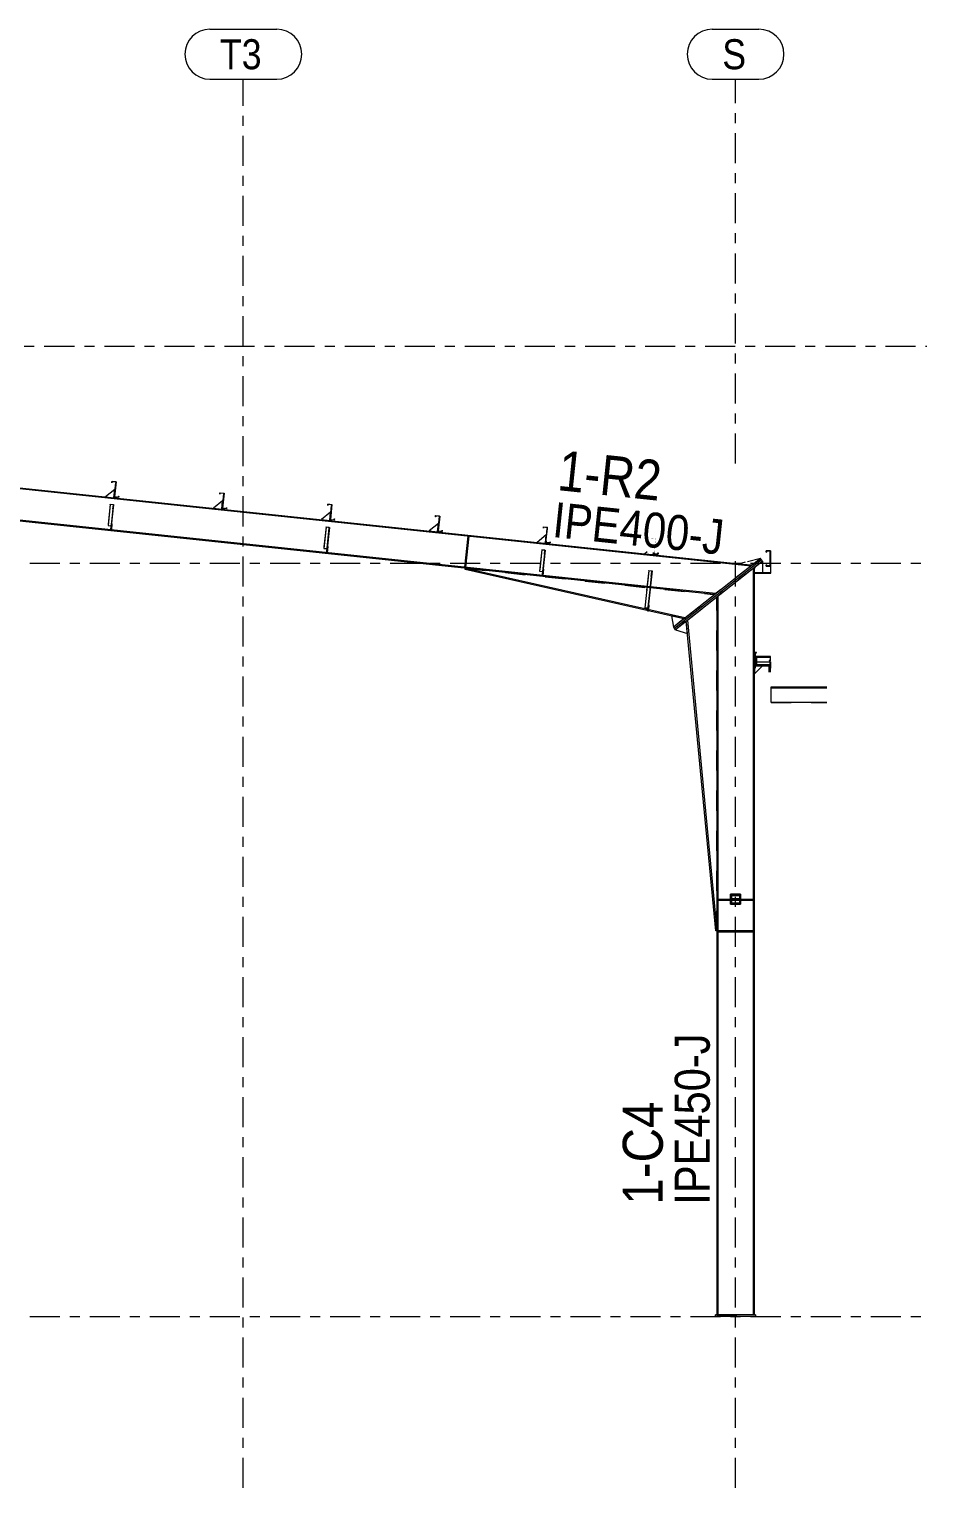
# Model space of a CAD drawing. Header units: millimetres. Extents: x -49 to 773, y -77 to 497.
# Drawn here: x 481.9 to 571.6, y 165.5 to 311.1 of the extents above; entities that cross this region are included whole.
import ezdxf

# ---------------------------------------------------------------- set-up
doc = ezdxf.new("R2010")
doc.units = ezdxf.units.MM
for name, pattern in [('XKITLINE00', [0]), ('XKITLINE02', [4, 2, -2]), ('XKITLINE03', [6, 3, -1, 1, -1])]:
    doc.linetypes.add(name, pattern=pattern)
for name, color, linetype, lineweight in [('Part', 2, 'Continuous', 0), ('PartMark', 7, 'Continuous', 0), ('S-grid', 1, 'Continuous', 0)]:
    doc.layers.add(name, color=color, linetype=linetype, lineweight=lineweight)
doc.styles.add('ARIAL', font='ARIAL.TTF')

# ---------------------------------------------------------------- blocks, each defined once
blk = doc.blocks.new('*A150')
at = {"layer": 'Part'}
blk.add_hatch(color=3, dxfattribs=at).paths.add_polyline_path([(511.6, 261.38), (511.6, 261.4), (511.93, 261.36), (511.89, 260.94), (511.87, 260.94), (511.91, 261.34)], flags=17)
blk = doc.blocks.new('*A151')
at = {"layer": 'Part'}
blk.add_hatch(color=3, dxfattribs=at).paths.add_polyline_path([(490.05, 263.65), (490.05, 263.67), (490.38, 263.63), (490.34, 263.21), (490.32, 263.22), (490.36, 263.62)], flags=17)
blk = doc.blocks.new('*A152')
at = {"layer": 'Part'}
blk.add_hatch(color=3, dxfattribs=at).paths.add_polyline_path([(543.82, 257.02), (543.82, 257.05), (544.15, 257.01), (544.09, 256.45), (544.08, 256.46), (544.13, 256.99)], flags=17)
blk = doc.blocks.new('*A153')
at = {"layer": 'Part'}
blk.add_hatch(color=3, dxfattribs=at).paths.add_polyline_path([(533.14, 259.1), (533.15, 259.12), (533.48, 259.09), (533.43, 258.67), (533.42, 258.67), (533.46, 259.07)], flags=17)
blk = doc.blocks.new('*A226')
at = {"layer": 'Part'}
blk.add_hatch(color=3, dxfattribs=at).paths.add_polyline_path([(544.73, 258.69), (544.74, 258.8), (544.76, 258.8), (544.75, 258.67), (544.33, 258.71), (544.49, 260.21), (544.1, 260.25), (544.09, 260.14), (544.08, 260.14), (544.09, 260.27), (544.51, 260.22), (544.35, 258.73)], flags=17)
blk = doc.blocks.new('*A227')
at = {"layer": 'Part'}
blk.add_hatch(color=3, dxfattribs=at).paths.add_polyline_path([(533.96, 259.82), (533.97, 259.93), (533.99, 259.93), (533.97, 259.81), (533.56, 259.85), (533.72, 261.34), (533.33, 261.39), (533.32, 261.28), (533.3, 261.28), (533.32, 261.4), (533.73, 261.36), (533.57, 259.86)], flags=17)
blk = doc.blocks.new('*A228')
at = {"layer": 'Part'}
blk.add_hatch(color=3, dxfattribs=at).paths.add_polyline_path([(523.19, 260.96), (523.2, 261.07), (523.21, 261.07), (523.2, 260.94), (522.78, 260.99), (522.94, 262.48), (522.56, 262.52), (522.55, 262.41), (522.53, 262.41), (522.54, 262.54), (522.96, 262.49), (522.8, 261)], flags=17)
blk = doc.blocks.new('*A229')
at = {"layer": 'Part'}
blk.add_hatch(color=3, dxfattribs=at).paths.add_polyline_path([(512.41, 262.1), (512.42, 262.21), (512.44, 262.2), (512.42, 262.08), (512.01, 262.12), (512.17, 263.62), (511.78, 263.66), (511.77, 263.55), (511.76, 263.55), (511.77, 263.67), (512.18, 263.63), (512.03, 262.14)], flags=17)
blk = doc.blocks.new('*A230')
at = {"layer": 'Part'}
blk.add_hatch(color=3, dxfattribs=at).paths.add_polyline_path([(501.64, 263.23), (501.65, 263.34), (501.66, 263.34), (501.65, 263.22), (501.24, 263.26), (501.39, 264.75), (501.01, 264.79), (501, 264.68), (500.98, 264.69), (501, 264.81), (501.41, 264.77), (501.25, 263.27)], flags=17)
blk = doc.blocks.new('*A231')
at = {"layer": 'Part'}
blk.add_hatch(color=3, dxfattribs=at).paths.add_polyline_path([(490.86, 264.37), (490.88, 264.48), (490.89, 264.48), (490.88, 264.35), (490.46, 264.4), (490.62, 265.89), (490.24, 265.93), (490.22, 265.82), (490.21, 265.82), (490.22, 265.95), (490.64, 265.9), (490.48, 264.41)], flags=17)
blk = doc.blocks.new('*A276')
at = {"layer": 'Part'}
blk.add_hatch(color=3, dxfattribs=at).paths.add_polyline_path([(544.73, 258.69), (544.74, 258.8), (544.76, 258.8), (544.75, 258.67), (544.33, 258.71), (544.49, 260.21), (544.1, 260.25), (544.09, 260.14), (544.08, 260.14), (544.09, 260.27), (544.51, 260.22), (544.35, 258.73)], flags=17)
blk = doc.blocks.new('*A277')
at = {"layer": 'Part'}
blk.add_hatch(color=3, dxfattribs=at).paths.add_polyline_path([(533.96, 259.82), (533.97, 259.93), (533.99, 259.93), (533.97, 259.81), (533.56, 259.85), (533.72, 261.34), (533.33, 261.39), (533.32, 261.28), (533.3, 261.28), (533.32, 261.4), (533.73, 261.36), (533.57, 259.86)], flags=17)
blk = doc.blocks.new('*A278')
at = {"layer": 'Part'}
blk.add_hatch(color=3, dxfattribs=at).paths.add_polyline_path([(523.19, 260.96), (523.2, 261.07), (523.21, 261.07), (523.2, 260.94), (522.78, 260.99), (522.94, 262.48), (522.56, 262.52), (522.55, 262.41), (522.53, 262.41), (522.54, 262.54), (522.96, 262.49), (522.8, 261)], flags=17)
blk = doc.blocks.new('*A279')
at = {"layer": 'Part'}
blk.add_hatch(color=3, dxfattribs=at).paths.add_polyline_path([(512.41, 262.1), (512.42, 262.21), (512.44, 262.2), (512.42, 262.08), (512.01, 262.12), (512.17, 263.62), (511.78, 263.66), (511.77, 263.55), (511.76, 263.55), (511.77, 263.67), (512.18, 263.63), (512.03, 262.14)], flags=17)
blk = doc.blocks.new('*A280')
at = {"layer": 'Part'}
blk.add_hatch(color=3, dxfattribs=at).paths.add_polyline_path([(501.64, 263.23), (501.65, 263.34), (501.66, 263.34), (501.65, 263.22), (501.24, 263.26), (501.39, 264.75), (501.01, 264.79), (501, 264.68), (500.98, 264.69), (501, 264.81), (501.41, 264.77), (501.25, 263.27)], flags=17)
blk = doc.blocks.new('*A281')
at = {"layer": 'Part'}
blk.add_hatch(color=3, dxfattribs=at).paths.add_polyline_path([(490.86, 264.37), (490.88, 264.48), (490.89, 264.48), (490.88, 264.35), (490.46, 264.4), (490.62, 265.89), (490.24, 265.93), (490.22, 265.82), (490.21, 265.82), (490.22, 265.95), (490.64, 265.9), (490.48, 264.41)], flags=17)
blk = doc.blocks.new('*A285')
at = {"layer": 'Part'}
h = blk.add_hatch(color=3, dxfattribs=at)
h.paths.add_polyline_path([(552.08, 223.81), (552.08, 224.64), (552.92, 224.64), (552.92, 223.81)], flags=17)
h.paths.add_polyline_path([(552.12, 224.61), (552.12, 223.84), (552.88, 223.84), (552.88, 224.61)])
blk = doc.blocks.new('*A291')
at = {"layer": 'Part'}
blk.add_hatch(color=3, dxfattribs=at).paths.add_polyline_path([(554.47, 248.31), (554.47, 247.92), (555.97, 247.92), (555.97, 247.51), (555.85, 247.51), (555.85, 247.52), (555.96, 247.52), (555.96, 247.91), (554.46, 247.91), (554.46, 248.33), (554.58, 248.33), (554.58, 248.31)], flags=17)
blk = doc.blocks.new('*A292')
at = {"layer": 'Part'}
blk.add_hatch(color=3, dxfattribs=at).paths.add_polyline_path([(555.56, 258.89), (555.56, 259.01), (555.97, 259.01), (555.97, 257.49), (555.56, 257.49), (555.56, 257.62), (555.57, 257.62), (555.57, 257.51), (555.96, 257.51), (555.96, 259), (555.57, 259), (555.57, 258.89)], flags=17)
blk = doc.blocks.new('*A293')
at = {"layer": 'Part'}
blk.add_hatch(color=3, dxfattribs=at).paths.add_polyline_path([(554.47, 248.31), (554.47, 247.92), (555.97, 247.92), (555.97, 247.51), (555.85, 247.51), (555.85, 247.52), (555.96, 247.52), (555.96, 247.91), (554.46, 247.91), (554.46, 248.33), (554.58, 248.33), (554.58, 248.31)], flags=17)
blk = doc.blocks.new('*A958')
at = {"layer": 'S-grid', "color": 1, "linetype": 'XKITLINE03', "lineweight": 0}
blk.add_line((441.46, 279.44), (571.6, 279.44), dxfattribs=at)
blk = doc.blocks.new('*A959')
at = {"layer": 'S-grid', "color": 1, "linetype": 'XKITLINE03', "lineweight": 0}
blk.add_line((-10, 257.77), (571.6, 257.77), dxfattribs=at)
blk = doc.blocks.new('*A960')
at = {"layer": 'S-grid', "color": 1, "linetype": 'XKITLINE03', "lineweight": 0}
blk.add_line((-10, 182.56), (571.6, 182.56), dxfattribs=at)
blk = doc.blocks.new('*A971')
at = {"layer": 'Part', "color": 7, "linetype": 'XKITLINE02', "lineweight": 0}
for p, q in [((511.73, 259.46), (511.66, 258.83)), ((511.7, 258.83), (511.77, 259.45)), ((511.77, 259.45), (511.73, 259.46)), ((511.66, 258.83), (511.7, 258.83)), ((511.68, 258.96), (511.72, 258.95))]:
    blk.add_line(p, q, dxfattribs=at)
blk = doc.blocks.new('*A972')
at = {"layer": 'Part', "color": 7, "linetype": 'XKITLINE02', "lineweight": 0}
for p, q in [((511.7, 259.2), (511.73, 259.46)), ((511.7, 258.83), (511.66, 258.83)), ((511.68, 258.96), (511.72, 258.95))]:
    blk.add_line(p, q, dxfattribs=at)
at = {"layer": 'Part', "color": 2, "linetype": 'XKITLINE00', "lineweight": 0}
for p, q in [((511.77, 259.45), (511.7, 258.83)), ((511.73, 259.46), (511.77, 259.45)), ((511.66, 258.83), (511.7, 259.2))]:
    blk.add_line(p, q, dxfattribs=at)
blk = doc.blocks.new('*A973')
at = {"layer": 'Part', "color": 7, "linetype": 'XKITLINE02', "lineweight": 0}
for p, q in [((490.18, 261.73), (490.12, 261.11)), ((490.12, 261.11), (490.16, 261.1)), ((490.13, 261.23), (490.17, 261.23)), ((490.16, 261.1), (490.22, 261.72)), ((490.22, 261.72), (490.18, 261.73))]:
    blk.add_line(p, q, dxfattribs=at)
blk = doc.blocks.new('*A974')
at = {"layer": 'Part', "color": 2, "linetype": 'XKITLINE00', "lineweight": 0}
for p, q in [((490.12, 261.11), (490.15, 261.47)), ((490.22, 261.72), (490.16, 261.1)), ((490.18, 261.73), (490.22, 261.72))]:
    blk.add_line(p, q, dxfattribs=at)
at = {"layer": 'Part', "color": 7, "linetype": 'XKITLINE02', "lineweight": 0}
for p, q in [((490.16, 261.1), (490.12, 261.11)), ((490.13, 261.23), (490.17, 261.23)), ((490.15, 261.47), (490.18, 261.73))]:
    blk.add_line(p, q, dxfattribs=at)
blk = doc.blocks.new('*A975')
at = {"layer": 'Part', "color": 2, "linetype": 'XKITLINE00', "lineweight": 0}
blk.add_line((512.05, 262.87), (511.13, 262.13), dxfattribs=at)
at = {"layer": 'Part', "color": 7, "linetype": 'XKITLINE02', "lineweight": 0}
for p, q in [((511.96, 262.05), (512.05, 262.87)), ((511.13, 262.13), (511.96, 262.05))]:
    blk.add_line(p, q, dxfattribs=at)
blk = doc.blocks.new('*A976')
at = {"layer": 'Part', "color": 2, "linetype": 'XKITLINE00', "lineweight": 0}
for p, q in [((512.12, 263.54), (511.96, 262.05)), ((512.16, 263.53), (512.12, 263.54)), ((512.01, 262.12), (512, 262.04))]:
    blk.add_line(p, q, dxfattribs=at)
at = {"layer": 'Part', "color": 7, "linetype": 'XKITLINE02', "lineweight": 0}
for p, q in [((512.01, 262.12), (512.16, 263.53)), ((512, 262.04), (511.96, 262.05))]:
    blk.add_line(p, q, dxfattribs=at)
blk = doc.blocks.new('*A977')
at = {"layer": 'Part', "color": 7, "linetype": 'XKITLINE02', "lineweight": 0}
for p, q in [((511.6, 261.4), (511.37, 259.26)), ((511.91, 261.34), (511.66, 258.98)), ((511.68, 258.97), (511.93, 261.36)), ((511.37, 259.27), (511.71, 259.24)), ((511.37, 259.26), (511.69, 259.22)), ((511.66, 258.98), (511.68, 258.97))]:
    blk.add_line(p, q, dxfattribs=at)
blk = doc.blocks.new('*A978')
at = {"layer": 'Part', "color": 2, "linetype": 'XKITLINE00', "lineweight": 0}
for p, q in [((511.6, 261.38), (511.37, 259.26)), ((511.6, 261.38), (511.6, 261.4)), ((511.6, 261.4), (511.93, 261.36)), ((511.91, 261.34), (511.6, 261.38)), ((511.87, 260.94), (511.66, 258.98)), ((511.93, 261.36), (511.7, 259.2)), ((511.87, 260.94), (511.91, 261.34)), ((511.87, 260.94), (511.89, 260.94)), ((511.37, 259.26), (511.69, 259.22)), ((511.66, 258.98), (511.68, 258.97))]:
    blk.add_line(p, q, dxfattribs=at)
at = {"layer": 'Part', "color": 7, "linetype": 'XKITLINE02', "lineweight": 0}
for p, q in [((511.37, 259.27), (511.71, 259.24)), ((511.68, 258.97), (511.7, 259.2))]:
    blk.add_line(p, q, dxfattribs=at)
blk = doc.blocks.new('*A979')
at = {"layer": 'Part', "color": 2, "linetype": 'XKITLINE00', "lineweight": 0}
blk.add_line((501.27, 264.01), (500.36, 263.27), dxfattribs=at)
at = {"layer": 'Part', "color": 7, "linetype": 'XKITLINE02', "lineweight": 0}
for p, q in [((501.19, 263.18), (501.27, 264.01)), ((500.36, 263.27), (501.19, 263.18))]:
    blk.add_line(p, q, dxfattribs=at)
blk = doc.blocks.new('*A980')
at = {"layer": 'Part', "color": 2, "linetype": 'XKITLINE00', "lineweight": 0}
for p, q in [((501.34, 264.67), (501.19, 263.18)), ((501.39, 264.67), (501.34, 264.67)), ((501.24, 263.26), (501.23, 263.18))]:
    blk.add_line(p, q, dxfattribs=at)
at = {"layer": 'Part', "color": 7, "linetype": 'XKITLINE02', "lineweight": 0}
for p, q in [((501.24, 263.26), (501.39, 264.67)), ((501.23, 263.18), (501.19, 263.18))]:
    blk.add_line(p, q, dxfattribs=at)
blk = doc.blocks.new('*A981')
at = {"layer": 'Part', "color": 2, "linetype": 'XKITLINE00', "lineweight": 0}
blk.add_line((490.5, 265.15), (489.58, 264.41), dxfattribs=at)
at = {"layer": 'Part', "color": 7, "linetype": 'XKITLINE02', "lineweight": 0}
for p, q in [((490.41, 264.32), (490.5, 265.15)), ((489.58, 264.41), (490.41, 264.32))]:
    blk.add_line(p, q, dxfattribs=at)
blk = doc.blocks.new('*A982')
at = {"layer": 'Part', "color": 2, "linetype": 'XKITLINE00', "lineweight": 0}
for p, q in [((490.57, 265.81), (490.41, 264.32)), ((490.61, 265.81), (490.57, 265.81)), ((490.46, 264.4), (490.45, 264.31))]:
    blk.add_line(p, q, dxfattribs=at)
at = {"layer": 'Part', "color": 7, "linetype": 'XKITLINE02', "lineweight": 0}
for p, q in [((490.46, 264.4), (490.61, 265.81)), ((490.45, 264.31), (490.41, 264.32))]:
    blk.add_line(p, q, dxfattribs=at)
blk = doc.blocks.new('*A983')
at = {"layer": 'Part', "color": 7, "linetype": 'XKITLINE02', "lineweight": 0}
for p, q in [((490.05, 263.67), (489.83, 261.53)), ((490.13, 261.25), (490.38, 263.63)), ((490.36, 263.62), (490.11, 261.25)), ((489.83, 261.54), (490.16, 261.51)), ((489.83, 261.53), (490.14, 261.5)), ((490.11, 261.25), (490.13, 261.25))]:
    blk.add_line(p, q, dxfattribs=at)
blk = doc.blocks.new('*A984')
at = {"layer": 'Part', "color": 2, "linetype": 'XKITLINE00', "lineweight": 0}
for p, q in [((490.05, 263.65), (489.83, 261.53)), ((490.05, 263.65), (490.05, 263.67)), ((490.05, 263.67), (490.38, 263.63)), ((490.36, 263.62), (490.05, 263.65)), ((490.38, 263.63), (490.15, 261.47)), ((490.32, 263.22), (490.11, 261.25)), ((490.32, 263.22), (490.36, 263.62)), ((490.34, 263.21), (490.32, 263.22)), ((489.83, 261.53), (490.14, 261.5)), ((490.11, 261.25), (490.13, 261.25))]:
    blk.add_line(p, q, dxfattribs=at)
at = {"layer": 'Part', "color": 7, "linetype": 'XKITLINE02', "lineweight": 0}
for p, q in [((489.83, 261.54), (490.16, 261.51)), ((490.15, 261.47), (490.13, 261.25))]:
    blk.add_line(p, q, dxfattribs=at)
blk = doc.blocks.new('*A985')
at = {"layer": 'Part', "color": 2, "linetype": 'XKITLINE00', "lineweight": 0}
for p, q in [((525.5, 257.16), (525.53, 257.26)), ((547.33, 252.23), (525.5, 257.16)), ((547.44, 252.32), (525.53, 257.26)), ((550.29, 254.56), (550.26, 254.65))]:
    blk.add_line(p, q, dxfattribs=at)
at = {"layer": 'Part', "color": 7, "linetype": 'XKITLINE02', "lineweight": 0}
for p, q in [((525.53, 257.26), (550.26, 254.65)), ((547.33, 252.23), (550.29, 254.56)), ((547.44, 252.32), (550.29, 254.57)), ((550.26, 254.65), (550.29, 254.57)), ((550.29, 254.57), (550.29, 254.56))]:
    blk.add_line(p, q, dxfattribs=at)
blk = doc.blocks.new('*A986')
at = {"layer": 'Part', "color": 2, "linetype": 'XKITLINE00', "lineweight": 0}
for p, q in [((522.89, 262.4), (522.73, 260.91)), ((522.93, 262.4), (522.89, 262.4)), ((522.78, 260.99), (522.78, 260.9))]:
    blk.add_line(p, q, dxfattribs=at)
at = {"layer": 'Part', "color": 7, "linetype": 'XKITLINE02', "lineweight": 0}
for p, q in [((522.78, 260.99), (522.93, 262.4)), ((522.78, 260.9), (522.73, 260.91))]:
    blk.add_line(p, q, dxfattribs=at)
blk = doc.blocks.new('*A987')
at = {"layer": 'Part', "color": 2, "linetype": 'XKITLINE00', "lineweight": 0}
blk.add_line((522.82, 261.74), (521.91, 261), dxfattribs=at)
at = {"layer": 'Part', "color": 7, "linetype": 'XKITLINE02', "lineweight": 0}
for p, q in [((521.91, 261), (522.73, 260.91)), ((522.73, 260.91), (522.82, 261.74))]:
    blk.add_line(p, q, dxfattribs=at)
blk = doc.blocks.new('*A988')
at = {"layer": 'Part', "color": 2, "linetype": 'XKITLINE00', "lineweight": 0}
for p, q in [((525.45, 257.38), (525.78, 260.48)), ((525.86, 260.47), (525.54, 257.37))]:
    blk.add_line(p, q, dxfattribs=at)
at = {"layer": 'Part', "color": 7, "linetype": 'XKITLINE02', "lineweight": 0}
for p, q in [((525.77, 260.35), (525.85, 260.35)), ((525.86, 260.47), (525.78, 260.48)), ((525.54, 257.37), (525.45, 257.38)), ((525.55, 257.49), (525.47, 257.5))]:
    blk.add_line(p, q, dxfattribs=at)
blk = doc.blocks.new('*A989')
at = {"layer": 'Part', "color": 7, "linetype": 'XKITLINE02', "lineweight": 0}
for p, q in [((525.78, 260.48), (525.45, 257.38)), ((525.54, 257.37), (525.86, 260.47)), ((525.77, 260.35), (525.85, 260.35)), ((525.86, 260.47), (525.78, 260.48)), ((525.45, 257.38), (525.54, 257.37)), ((525.47, 257.5), (525.55, 257.49))]:
    blk.add_line(p, q, dxfattribs=at)
blk = doc.blocks.new('*A990')
at = {"layer": 'Part', "color": 7, "linetype": 'XKITLINE02', "lineweight": 0}
for p, q in [((543.79, 253.6), (543.73, 252.98)), ((543.77, 252.98), (543.83, 253.6)), ((543.83, 253.6), (543.79, 253.6)), ((543.73, 252.98), (543.77, 252.98)), ((543.74, 253.11), (543.78, 253.1))]:
    blk.add_line(p, q, dxfattribs=at)
blk = doc.blocks.new('*A991')
at = {"layer": 'Part', "color": 7, "linetype": 'XKITLINE02', "lineweight": 0}
for p, q in [((543.77, 253.4), (543.79, 253.6)), ((543.74, 253.15), (543.73, 253.04)), ((543.74, 253.11), (543.78, 253.1)), ((543.79, 253.14), (543.77, 253.04))]:
    blk.add_line(p, q, dxfattribs=at)
at = {"layer": 'Part', "color": 2, "linetype": 'XKITLINE00', "lineweight": 0}
for p, q in [((543.83, 253.6), (543.79, 253.14)), ((543.79, 253.6), (543.83, 253.6)), ((543.73, 253.04), (543.73, 252.98)), ((543.77, 252.98), (543.73, 252.98)), ((543.77, 253.4), (543.74, 253.15)), ((543.77, 252.98), (543.77, 253.04))]:
    blk.add_line(p, q, dxfattribs=at)
blk = doc.blocks.new('*A992')
at = {"layer": 'Part', "color": 7, "linetype": 'XKITLINE02', "lineweight": 0}
for p, q in [((533.28, 257.18), (533.21, 256.56)), ((533.21, 256.56), (533.25, 256.56)), ((533.22, 256.69), (533.27, 256.68)), ((533.25, 256.56), (533.32, 257.18)), ((533.32, 257.18), (533.28, 257.18))]:
    blk.add_line(p, q, dxfattribs=at)
blk = doc.blocks.new('*A993')
at = {"layer": 'Part', "color": 2, "linetype": 'XKITLINE00', "lineweight": 0}
for p, q in [((533.21, 256.56), (533.25, 256.92)), ((533.32, 257.18), (533.25, 256.56)), ((533.28, 257.18), (533.32, 257.18))]:
    blk.add_line(p, q, dxfattribs=at)
at = {"layer": 'Part', "color": 7, "linetype": 'XKITLINE02', "lineweight": 0}
for p, q in [((533.25, 256.56), (533.21, 256.56)), ((533.22, 256.69), (533.27, 256.68)), ((533.25, 256.92), (533.28, 257.18))]:
    blk.add_line(p, q, dxfattribs=at)
blk = doc.blocks.new('*A994')
at = {"layer": 'Part', "color": 2, "linetype": 'XKITLINE00', "lineweight": 0}
blk.add_line((543.67, 258.9), (543.45, 258.72), dxfattribs=at)
at = {"layer": 'Part', "color": 7, "linetype": 'XKITLINE02', "lineweight": 0}
for p, q in [((543.45, 258.72), (544.28, 258.64)), ((544.28, 258.64), (544.3, 258.84))]:
    blk.add_line(p, q, dxfattribs=at)
blk = doc.blocks.new('*A995')
at = {"layer": 'Part', "color": 2, "linetype": 'XKITLINE00', "lineweight": 0}
for p, q in [((544.3, 258.84), (544.28, 258.64)), ((544.33, 258.71), (544.32, 258.63))]:
    blk.add_line(p, q, dxfattribs=at)
at = {"layer": 'Part', "color": 7, "linetype": 'XKITLINE02', "lineweight": 0}
for p, q in [((544.32, 258.63), (544.28, 258.64)), ((544.33, 258.71), (544.34, 258.83))]:
    blk.add_line(p, q, dxfattribs=at)
blk = doc.blocks.new('*A996')
at = {"layer": 'Part', "color": 7, "linetype": 'XKITLINE02', "lineweight": 0}
for p, q in [((543.82, 257.05), (543.43, 253.34)), ((544.13, 256.99), (543.72, 253.12)), ((543.74, 253.12), (544.15, 257.01)), ((543.43, 253.35), (543.76, 253.31)), ((543.43, 253.34), (543.74, 253.3)), ((543.72, 253.12), (543.74, 253.12))]:
    blk.add_line(p, q, dxfattribs=at)
blk = doc.blocks.new('*A997')
at = {"layer": 'Part', "color": 2, "linetype": 'XKITLINE00', "lineweight": 0}
for p, q in [((543.82, 257.02), (543.43, 253.34)), ((544.08, 256.46), (543.73, 253.16)), ((544.15, 257.01), (543.77, 253.4)), ((543.82, 257.02), (543.82, 257.05)), ((543.82, 257.05), (544.15, 257.01)), ((544.13, 256.99), (543.82, 257.02)), ((544.08, 256.46), (544.13, 256.99)), ((544.08, 256.46), (544.09, 256.45)), ((543.43, 253.34), (543.74, 253.3))]:
    blk.add_line(p, q, dxfattribs=at)
at = {"layer": 'Part', "color": 7, "linetype": 'XKITLINE02', "lineweight": 0}
for p, q in [((543.43, 253.35), (543.76, 253.31)), ((543.73, 253.16), (543.72, 253.12)), ((543.72, 253.12), (543.74, 253.12)), ((543.74, 253.12), (543.77, 253.4))]:
    blk.add_line(p, q, dxfattribs=at)
blk = doc.blocks.new('*A998')
at = {"layer": 'Part', "color": 2, "linetype": 'XKITLINE00', "lineweight": 0}
blk.add_line((533.59, 260.6), (532.68, 259.86), dxfattribs=at)
at = {"layer": 'Part', "color": 7, "linetype": 'XKITLINE02', "lineweight": 0}
for p, q in [((532.68, 259.86), (533.51, 259.77)), ((533.51, 259.77), (533.59, 260.6))]:
    blk.add_line(p, q, dxfattribs=at)
blk = doc.blocks.new('*A999')
at = {"layer": 'Part', "color": 2, "linetype": 'XKITLINE00', "lineweight": 0}
for p, q in [((533.66, 261.26), (533.51, 259.77)), ((533.71, 261.26), (533.66, 261.26)), ((533.56, 259.85), (533.55, 259.77))]:
    blk.add_line(p, q, dxfattribs=at)
at = {"layer": 'Part', "color": 7, "linetype": 'XKITLINE02', "lineweight": 0}
for p, q in [((533.56, 259.85), (533.71, 261.26)), ((533.55, 259.77), (533.51, 259.77))]:
    blk.add_line(p, q, dxfattribs=at)
blk = doc.blocks.new('*A1000')
at = {"layer": 'Part', "color": 7, "linetype": 'XKITLINE02', "lineweight": 0}
for p, q in [((533.15, 259.12), (532.92, 256.98)), ((533.46, 259.07), (533.21, 256.7)), ((533.23, 256.7), (533.48, 259.09)), ((532.92, 257), (533.25, 256.96)), ((532.92, 256.98), (533.24, 256.95)), ((533.21, 256.7), (533.23, 256.7))]:
    blk.add_line(p, q, dxfattribs=at)
blk = doc.blocks.new('*A1001')
at = {"layer": 'Part', "color": 2, "linetype": 'XKITLINE00', "lineweight": 0}
for p, q in [((533.14, 259.1), (532.92, 256.98)), ((533.14, 259.1), (533.15, 259.12)), ((533.46, 259.07), (533.14, 259.1)), ((533.15, 259.12), (533.48, 259.09)), ((533.42, 258.67), (533.21, 256.7)), ((533.48, 259.09), (533.25, 256.92)), ((533.42, 258.67), (533.46, 259.07)), ((533.43, 258.67), (533.42, 258.67)), ((532.92, 256.98), (533.24, 256.95)), ((533.21, 256.7), (533.23, 256.7))]:
    blk.add_line(p, q, dxfattribs=at)
at = {"layer": 'Part', "color": 7, "linetype": 'XKITLINE02', "lineweight": 0}
for p, q in [((532.92, 257), (533.25, 256.96)), ((533.25, 256.92), (533.23, 256.7))]:
    blk.add_line(p, q, dxfattribs=at)
blk = doc.blocks.new('*A1002')
at = {"layer": 'Part', "color": 2, "linetype": 'XKITLINE00', "lineweight": 0}
for p, q in [((554.98, 258.26), (546.28, 251.4)), ((555.08, 258.13), (546.38, 251.27)), ((555.08, 258.13), (554.98, 258.26)), ((546.28, 251.4), (546.38, 251.27))]:
    blk.add_line(p, q, dxfattribs=at)
blk = doc.blocks.new('*A1003')
at = {"layer": 'Part', "color": 2, "linetype": 'XKITLINE00', "lineweight": 0}
for p, q in [((555.08, 258.13), (546.38, 251.27)), ((555.19, 258), (546.48, 251.14)), ((555.19, 258), (555.08, 258.13)), ((546.48, 251.14), (546.38, 251.27))]:
    blk.add_line(p, q, dxfattribs=at)
blk = doc.blocks.new('*A1004')
at = {"layer": 'Part', "color": 7, "linetype": 'XKITLINE02', "lineweight": 0}
for p, q in [((547.47, 251.92), (546.48, 251.14)), ((547.69, 250.75), (547.58, 251.87))]:
    blk.add_line(p, q, dxfattribs=at)
at = {"layer": 'Part', "color": 2, "linetype": 'XKITLINE00', "lineweight": 0}
for p, q in [((546.48, 251.14), (547.69, 250.75)), ((547.58, 251.87), (547.47, 251.92))]:
    blk.add_line(p, q, dxfattribs=at)
blk = doc.blocks.new('*A1005')
at = {"layer": 'Part', "color": 2, "linetype": 'XKITLINE00', "lineweight": 0}
for p, q in [((546.11, 252.51), (546.28, 251.4)), ((547.21, 252.26), (547.23, 252.15))]:
    blk.add_line(p, q, dxfattribs=at)
at = {"layer": 'Part', "color": 7, "linetype": 'XKITLINE02', "lineweight": 0}
for p, q in [((547.21, 252.26), (546.11, 252.51)), ((547.23, 252.15), (546.28, 251.4))]:
    blk.add_line(p, q, dxfattribs=at)
blk = doc.blocks.new('*A1220')
at = {"layer": 'S-grid', "color": 1, "linetype": 'XKITLINE03', "lineweight": 0}
for p, q in [((552.5, 267.72), (552.5, 306.1)), ((552.5, 165.46), (552.5, 257.97))]:
    blk.add_line(p, q, dxfattribs=at)
at = {"layer": 'S-grid', "color": 3, "style": 'ARIAL', "width": 0.85}
blk.add_text('S', height=3, dxfattribs=at).set_placement((551.17, 307.1))
blk = doc.blocks.new('*A1221')
at = {"layer": 'S-grid', "color": 1, "linetype": 'XKITLINE03', "lineweight": 0}
blk.add_line((503.33, 165.46), (503.33, 306.1), dxfattribs=at)
at = {"layer": 'S-grid', "color": 3, "style": 'ARIAL', "width": 0.85}
blk.add_text('T3', height=3, dxfattribs=at).set_placement((501, 307.1))
blk = doc.blocks.new('*A1230')
at = {"layer": 'Part', "color": 2, "linetype": 'XKITLINE00', "lineweight": 0}
for p, q in [((544.33, 258.71), (544.34, 258.83)), ((544.75, 258.67), (544.33, 258.71)), ((544.36, 258.83), (544.35, 258.73)), ((544.35, 258.73), (544.73, 258.69)), ((544.73, 258.69), (544.74, 258.79)), ((544.74, 258.8), (544.76, 258.8)), ((544.74, 258.79), (544.74, 258.8)), ((544.76, 258.79), (544.75, 258.67)), ((544.76, 258.8), (544.76, 258.79))]:
    blk.add_line(p, q, dxfattribs=at)
blk = doc.blocks.new('*A1231')
at = {"layer": 'Part', "color": 2, "linetype": 'XKITLINE00', "lineweight": 0}
for p, q in [((533.3, 261.28), (533.32, 261.4)), ((533.32, 261.28), (533.3, 261.28)), ((533.32, 261.4), (533.72, 261.36)), ((533.33, 261.39), (533.32, 261.28)), ((533.72, 261.34), (533.33, 261.39)), ((533.56, 259.85), (533.72, 261.34)), ((533.72, 261.36), (533.73, 261.36)), ((533.97, 259.81), (533.56, 259.85)), ((533.58, 259.97), (533.57, 259.86)), ((533.57, 259.86), (533.96, 259.82)), ((533.96, 259.82), (533.97, 259.92)), ((533.97, 259.93), (533.99, 259.93)), ((533.97, 259.92), (533.97, 259.93)), ((533.98, 259.92), (533.97, 259.81)), ((533.99, 259.93), (533.98, 259.92))]:
    blk.add_line(p, q, dxfattribs=at)
blk = doc.blocks.new('*A1232')
at = {"layer": 'Part', "color": 2, "linetype": 'XKITLINE00', "lineweight": 0}
for p, q in [((522.53, 262.41), (522.54, 262.54)), ((522.55, 262.41), (522.53, 262.41)), ((522.54, 262.54), (522.96, 262.49)), ((522.56, 262.52), (522.55, 262.41)), ((522.94, 262.48), (522.56, 262.52)), ((522.78, 260.99), (522.94, 262.48)), ((522.96, 262.49), (522.8, 261)), ((523.2, 260.94), (522.78, 260.99)), ((522.8, 261), (523.19, 260.96)), ((523.19, 260.96), (523.2, 261.07)), ((523.2, 261.07), (523.21, 261.07)), ((523.21, 261.07), (523.2, 260.94))]:
    blk.add_line(p, q, dxfattribs=at)
blk = doc.blocks.new('*A1233')
at = {"layer": 'Part', "color": 2, "linetype": 'XKITLINE00', "lineweight": 0}
for p, q in [((511.76, 263.55), (511.77, 263.67)), ((511.77, 263.67), (512.18, 263.63)), ((511.78, 263.66), (511.77, 263.55)), ((512.17, 263.62), (511.78, 263.66)), ((512.01, 262.12), (512.17, 263.62)), ((512.18, 263.63), (512.03, 262.14)), ((511.77, 263.55), (511.76, 263.55)), ((512.41, 262.1), (512.42, 262.21)), ((512.42, 262.21), (512.44, 262.2)), ((512.44, 262.2), (512.42, 262.08)), ((512.42, 262.08), (512.01, 262.12)), ((512.03, 262.14), (512.41, 262.1))]:
    blk.add_line(p, q, dxfattribs=at)
blk = doc.blocks.new('*A1234')
at = {"layer": 'Part', "color": 2, "linetype": 'XKITLINE00', "lineweight": 0}
for p, q in [((500.98, 264.69), (501, 264.81)), ((501, 264.68), (500.98, 264.69)), ((501, 264.81), (501.41, 264.77)), ((501.01, 264.79), (501, 264.68)), ((501.39, 264.75), (501.01, 264.79)), ((501.24, 263.26), (501.39, 264.75)), ((501.41, 264.77), (501.25, 263.27)), ((501.65, 263.22), (501.24, 263.26)), ((501.25, 263.27), (501.64, 263.23)), ((501.64, 263.23), (501.65, 263.34)), ((501.65, 263.34), (501.66, 263.34)), ((501.66, 263.34), (501.65, 263.22))]:
    blk.add_line(p, q, dxfattribs=at)
blk = doc.blocks.new('*A1235')
at = {"layer": 'Part', "color": 2, "linetype": 'XKITLINE00', "lineweight": 0}
for p, q in [((490.21, 265.82), (490.22, 265.95)), ((490.22, 265.82), (490.21, 265.82)), ((490.22, 265.95), (490.64, 265.9)), ((490.24, 265.93), (490.22, 265.82)), ((490.62, 265.89), (490.24, 265.93)), ((490.46, 264.4), (490.62, 265.89)), ((490.64, 265.9), (490.48, 264.41)), ((490.88, 264.35), (490.46, 264.4)), ((490.48, 264.41), (490.86, 264.37)), ((490.86, 264.37), (490.88, 264.48)), ((490.88, 264.48), (490.89, 264.48)), ((490.89, 264.48), (490.88, 264.35))]:
    blk.add_line(p, q, dxfattribs=at)
blk = doc.blocks.new('*A1239')
at = {"layer": 'Part', "color": 2, "linetype": 'XKITLINE00', "lineweight": 0}
for p, q in [((455.05, 268.05), (554.14, 257.6)), ((554.02, 257.5), (455.04, 267.94)), ((543.64, 255.35), (457.78, 264.41)), ((543.65, 255.46), (457.8, 264.52)), ((550.39, 254.64), (543.97, 255.32)), ((550.51, 254.74), (543.98, 255.42))]:
    blk.add_line(p, q, dxfattribs=at)
at = {"layer": 'Part', "color": 7, "linetype": 'XKITLINE02', "lineweight": 0}
for p, q in [((554.14, 257.6), (550.39, 254.64)), ((543.97, 255.32), (543.64, 255.35)), ((543.98, 255.42), (543.65, 255.46))]:
    blk.add_line(p, q, dxfattribs=at)
blk = doc.blocks.new('*A1240')
at = {"layer": 'Part', "color": 7, "linetype": 'XKITLINE02', "lineweight": 0}
for p, q in [((554.37, 257.36), (550.62, 254.4)), ((550.74, 224.19), (550.74, 224.1)), ((554.26, 224.19), (554.26, 224.1)), ((550.62, 182.73), (554.37, 182.73))]:
    blk.add_line(p, q, dxfattribs=at)
at = {"layer": 'Part', "color": 2, "linetype": 'XKITLINE00', "lineweight": 0}
for p, q in [((554.26, 257.27), (554.26, 224.19)), ((554.37, 182.73), (554.37, 257.36)), ((550.62, 254.4), (550.62, 182.73)), ((550.74, 254.5), (550.74, 224.19)), ((550.74, 224.1), (550.74, 182.73)), ((554.26, 224.1), (554.26, 182.73))]:
    blk.add_line(p, q, dxfattribs=at)
blk = doc.blocks.new('*A1241')
at = {"layer": 'Part', "color": 7, "linetype": 'XKITLINE02', "lineweight": 0}
for p, q in [((547.57, 252), (550.53, 254.33)), ((550.53, 254.33), (550.63, 254.28)), ((550.62, 221.07), (550.62, 254.28)), ((550.63, 254.28), (550.62, 254.28)), ((550.62, 221.07), (550.63, 254.28))]:
    blk.add_line(p, q, dxfattribs=at)
at = {"layer": 'Part', "color": 2, "linetype": 'XKITLINE00', "lineweight": 0}
for p, q in [((550.62, 254.28), (550.53, 254.33)), ((550.51, 221.06), (547.57, 252)), ((547.68, 252.08), (550.62, 221.07)), ((550.62, 221.07), (550.51, 221.06))]:
    blk.add_line(p, q, dxfattribs=at)
blk = doc.blocks.new('*A1242')
at = {"layer": 'Part', "color": 7, "linetype": 'XKITLINE02', "lineweight": 0}
for p, q in [((552.92, 224.64), (552.08, 224.64)), ((552.08, 224.64), (552.08, 223.81)), ((552.12, 223.84), (552.12, 224.61)), ((552.12, 224.61), (552.88, 224.61)), ((552.88, 224.61), (552.88, 223.84)), ((552.92, 223.81), (552.92, 224.64)), ((552.08, 223.81), (552.92, 223.81)), ((552.88, 223.84), (552.12, 223.84))]:
    blk.add_line(p, q, dxfattribs=at)
blk = doc.blocks.new('*A1243')
at = {"layer": 'Part', "color": 2, "linetype": 'XKITLINE00', "lineweight": 0}
for p, q in [((554.5, 182.73), (550.5, 182.73)), ((550.5, 182.56), (550.5, 182.73)), ((554.5, 182.56), (550.5, 182.56)), ((554.5, 182.73), (554.5, 182.56))]:
    blk.add_line(p, q, dxfattribs=at)
blk = doc.blocks.new('*A1244')
at = {"layer": 'Part', "color": 7, "linetype": 'XKITLINE02', "lineweight": 0}
for p, q in [((554.26, 221.07), (550.74, 221.07)), ((550.74, 221.07), (550.74, 220.99)), ((554.26, 220.99), (550.74, 220.99)), ((550.87, 220.99), (550.87, 221.07)), ((554.13, 220.99), (554.13, 221.07)), ((554.26, 220.99), (554.26, 221.07))]:
    blk.add_line(p, q, dxfattribs=at)
blk = doc.blocks.new('*A1245')
at = {"layer": 'Part', "color": 2, "linetype": 'XKITLINE00', "lineweight": 0}
for p, q in [((554.26, 221.07), (550.74, 221.07)), ((550.74, 220.99), (554.26, 220.99))]:
    blk.add_line(p, q, dxfattribs=at)
at = {"layer": 'Part', "color": 7, "linetype": 'XKITLINE02', "lineweight": 0}
for p, q in [((550.74, 221.07), (550.74, 220.99)), ((550.87, 220.99), (550.87, 221.07)), ((554.13, 220.99), (554.13, 221.07)), ((554.26, 221.07), (554.26, 220.99))]:
    blk.add_line(p, q, dxfattribs=at)
blk = doc.blocks.new('*A1246')
at = {"layer": 'Part', "color": 2, "linetype": 'XKITLINE00', "lineweight": 0}
for p, q in [((552, 224.19), (550.74, 224.19)), ((550.74, 224.1), (550.74, 224.19)), ((552, 224.1), (550.74, 224.1)), ((554.26, 224.19), (553, 224.19)), ((554.26, 224.1), (553, 224.1)), ((554.26, 224.19), (554.26, 224.1))]:
    blk.add_line(p, q, dxfattribs=at)
at = {"layer": 'Part', "color": 7, "linetype": 'XKITLINE02', "lineweight": 0}
for p, q in [((550.87, 224.1), (550.87, 224.19)), ((553, 224.19), (552, 224.19)), ((553, 224.1), (552, 224.1)), ((554.13, 224.1), (554.13, 224.19))]:
    blk.add_line(p, q, dxfattribs=at)
blk = doc.blocks.new('*A1247')
at = {"layer": 'Part', "color": 7, "linetype": 'XKITLINE02', "lineweight": 0}
for p, q in [((552, 224.19), (552, 224.27)), ((552, 224.27), (553, 224.27)), ((553, 224.19), (552, 224.19)), ((553, 224.27), (553, 224.19))]:
    blk.add_line(p, q, dxfattribs=at)
blk = doc.blocks.new('*A1248')
at = {"layer": 'Part', "color": 2, "linetype": 'XKITLINE00', "lineweight": 0}
for p, q in [((553, 224.73), (552, 224.73)), ((552, 224.73), (552, 223.73)), ((553, 223.73), (553, 224.73)), ((552, 223.73), (553, 223.73))]:
    blk.add_line(p, q, dxfattribs=at)
blk = doc.blocks.new('*A1249')
at = {"layer": 'Part', "color": 7, "linetype": 'XKITLINE02', "lineweight": 0}
for p, q in [((554.26, 224.19), (550.74, 224.19)), ((550.74, 224.1), (550.74, 224.19)), ((554.26, 224.1), (550.74, 224.1)), ((550.87, 224.19), (550.87, 224.1)), ((554.13, 224.1), (554.13, 224.19)), ((554.26, 224.19), (554.26, 224.1))]:
    blk.add_line(p, q, dxfattribs=at)
blk = doc.blocks.new('*A1250')
at = {"layer": 'Part', "color": 7, "linetype": 'XKITLINE02', "lineweight": 0}
for p, q in [((552, 224.27), (552, 224.19)), ((553, 224.27), (552, 224.27)), ((552, 224.19), (553, 224.19)), ((553, 224.19), (553, 224.27))]:
    blk.add_line(p, q, dxfattribs=at)
blk = doc.blocks.new('*A1251')
at = {"layer": 'Part', "color": 7, "linetype": 'XKITLINE02', "lineweight": 0}
for p, q in [((552, 224.73), (553, 224.73)), ((552, 223.73), (552, 224.73)), ((553, 224.73), (553, 223.73)), ((553, 223.73), (552, 223.73))]:
    blk.add_line(p, q, dxfattribs=at)
blk = doc.blocks.new('*A1403')
at = {"layer": 'Part', "color": 2, "linetype": 'XKITLINE00', "lineweight": 0}
for p, q in [((544.33, 258.71), (544.34, 258.83)), ((544.75, 258.67), (544.33, 258.71)), ((544.36, 258.83), (544.35, 258.73)), ((544.35, 258.73), (544.73, 258.69)), ((544.73, 258.69), (544.74, 258.79)), ((544.74, 258.8), (544.76, 258.8)), ((544.74, 258.79), (544.74, 258.8)), ((544.76, 258.79), (544.75, 258.67)), ((544.76, 258.8), (544.76, 258.79))]:
    blk.add_line(p, q, dxfattribs=at)
blk = doc.blocks.new('*A1404')
at = {"layer": 'Part', "color": 2, "linetype": 'XKITLINE00', "lineweight": 0}
for p, q in [((533.3, 261.28), (533.32, 261.4)), ((533.32, 261.28), (533.3, 261.28)), ((533.32, 261.4), (533.72, 261.36)), ((533.33, 261.39), (533.32, 261.28)), ((533.72, 261.34), (533.33, 261.39)), ((533.56, 259.85), (533.72, 261.34)), ((533.72, 261.36), (533.73, 261.36)), ((533.97, 259.81), (533.56, 259.85)), ((533.58, 259.97), (533.57, 259.86)), ((533.57, 259.86), (533.96, 259.82)), ((533.96, 259.82), (533.97, 259.92)), ((533.97, 259.93), (533.99, 259.93)), ((533.97, 259.92), (533.97, 259.93)), ((533.98, 259.92), (533.97, 259.81)), ((533.99, 259.93), (533.98, 259.92))]:
    blk.add_line(p, q, dxfattribs=at)
blk = doc.blocks.new('*A1405')
at = {"layer": 'Part', "color": 2, "linetype": 'XKITLINE00', "lineweight": 0}
for p, q in [((522.53, 262.41), (522.54, 262.54)), ((522.55, 262.41), (522.53, 262.41)), ((522.54, 262.54), (522.96, 262.49)), ((522.56, 262.52), (522.55, 262.41)), ((522.94, 262.48), (522.56, 262.52)), ((522.78, 260.99), (522.94, 262.48)), ((522.96, 262.49), (522.8, 261)), ((523.2, 260.94), (522.78, 260.99)), ((522.8, 261), (523.19, 260.96)), ((523.19, 260.96), (523.2, 261.07)), ((523.2, 261.07), (523.21, 261.07)), ((523.21, 261.07), (523.2, 260.94))]:
    blk.add_line(p, q, dxfattribs=at)
blk = doc.blocks.new('*A1406')
at = {"layer": 'Part', "color": 2, "linetype": 'XKITLINE00', "lineweight": 0}
for p, q in [((511.76, 263.55), (511.77, 263.67)), ((511.77, 263.67), (512.18, 263.63)), ((511.78, 263.66), (511.77, 263.55)), ((512.17, 263.62), (511.78, 263.66)), ((512.01, 262.12), (512.17, 263.62)), ((512.18, 263.63), (512.03, 262.14)), ((511.77, 263.55), (511.76, 263.55)), ((512.41, 262.1), (512.42, 262.21)), ((512.42, 262.21), (512.44, 262.2)), ((512.44, 262.2), (512.42, 262.08)), ((512.42, 262.08), (512.01, 262.12)), ((512.03, 262.14), (512.41, 262.1))]:
    blk.add_line(p, q, dxfattribs=at)
blk = doc.blocks.new('*A1407')
at = {"layer": 'Part', "color": 2, "linetype": 'XKITLINE00', "lineweight": 0}
for p, q in [((500.98, 264.69), (501, 264.81)), ((501, 264.68), (500.98, 264.69)), ((501, 264.81), (501.41, 264.77)), ((501.01, 264.79), (501, 264.68)), ((501.39, 264.75), (501.01, 264.79)), ((501.24, 263.26), (501.39, 264.75)), ((501.41, 264.77), (501.25, 263.27)), ((501.65, 263.22), (501.24, 263.26)), ((501.25, 263.27), (501.64, 263.23)), ((501.64, 263.23), (501.65, 263.34)), ((501.65, 263.34), (501.66, 263.34)), ((501.66, 263.34), (501.65, 263.22))]:
    blk.add_line(p, q, dxfattribs=at)
blk = doc.blocks.new('*A1408')
at = {"layer": 'Part', "color": 2, "linetype": 'XKITLINE00', "lineweight": 0}
for p, q in [((490.21, 265.82), (490.22, 265.95)), ((490.22, 265.82), (490.21, 265.82)), ((490.22, 265.95), (490.64, 265.9)), ((490.24, 265.93), (490.22, 265.82)), ((490.62, 265.89), (490.24, 265.93)), ((490.46, 264.4), (490.62, 265.89)), ((490.64, 265.9), (490.48, 264.41)), ((490.88, 264.35), (490.46, 264.4)), ((490.48, 264.41), (490.86, 264.37)), ((490.86, 264.37), (490.88, 264.48)), ((490.88, 264.48), (490.89, 264.48)), ((490.89, 264.48), (490.88, 264.35))]:
    blk.add_line(p, q, dxfattribs=at)
blk = doc.blocks.new('*A1412')
at = {"layer": 'Part', "color": 2, "linetype": 'XKITLINE00', "lineweight": 0}
for p, q in [((552.08, 224.64), (552.08, 223.81)), ((552.08, 224.64), (552.92, 224.64)), ((552.12, 223.84), (552.12, 224.61)), ((552.12, 224.61), (552.88, 224.61)), ((552.88, 224.61), (552.88, 223.84)), ((552.92, 224.64), (552.92, 223.81)), ((552.92, 223.81), (552.08, 223.81)), ((552.88, 223.84), (552.12, 223.84))]:
    blk.add_line(p, q, dxfattribs=at)
blk = doc.blocks.new('*A1432')
at = {"layer": 'Part', "color": 2, "linetype": 'XKITLINE00', "lineweight": 0}
for p, q in [((554.46, 248.33), (554.46, 247.66)), ((554.46, 248.33), (554.58, 248.33)), ((555.96, 247.91), (554.46, 247.91)), ((554.58, 248.31), (554.47, 248.31)), ((554.47, 248.31), (554.47, 247.92)), ((554.47, 247.92), (555.97, 247.92)), ((554.58, 248.33), (554.58, 247.92)), ((555.96, 247.52), (555.96, 247.91)), ((555.97, 247.92), (555.97, 247.51)), ((555.85, 246.89), (555.85, 247.52)), ((555.85, 247.52), (555.96, 247.52)), ((555.97, 247.51), (555.85, 247.51)), ((555.97, 246.89), (555.97, 247.51))]:
    blk.add_line(p, q, dxfattribs=at)
at = {"layer": 'Part', "color": 7, "linetype": 'XKITLINE02', "lineweight": 0}
for p, q in [((554.46, 247.66), (554.46, 247.29)), ((554.47, 247.92), (554.47, 247.7)), ((554.47, 247.31), (554.47, 247.92)), ((554.58, 247.92), (554.58, 247.7)), ((555.96, 247.52), (555.96, 246.9)), ((555.97, 247.51), (555.97, 247.31))]:
    blk.add_line(p, q, dxfattribs=at)
blk = doc.blocks.new('*A1433')
at = {"layer": 'Part', "color": 2, "linetype": 'XKITLINE00', "lineweight": 0}
for p, q in [((555.56, 258.89), (555.56, 259.01)), ((555.56, 259.01), (555.97, 259.01)), ((555.57, 258.89), (555.56, 258.89)), ((555.96, 259), (555.57, 259)), ((555.57, 259), (555.57, 258.89)), ((555.96, 257.51), (555.96, 259)), ((555.97, 259.01), (555.97, 257.49)), ((555.56, 257.49), (555.56, 257.62)), ((555.56, 257.62), (555.57, 257.62)), ((555.97, 257.49), (555.56, 257.49)), ((555.57, 257.62), (555.57, 257.51)), ((555.57, 257.51), (555.96, 257.51))]:
    blk.add_line(p, q, dxfattribs=at)
blk = doc.blocks.new('*A1434')
at = {"layer": 'Part', "color": 2, "linetype": 'XKITLINE00', "lineweight": 0}
for p, q in [((554.46, 248.33), (554.46, 247.66)), ((554.46, 248.33), (554.58, 248.33)), ((555.96, 247.91), (554.46, 247.91)), ((554.58, 248.31), (554.47, 248.31)), ((554.47, 248.31), (554.47, 247.92)), ((554.47, 247.92), (555.97, 247.92)), ((554.58, 248.33), (554.58, 247.92)), ((555.96, 247.52), (555.96, 247.91)), ((555.97, 247.92), (555.97, 247.51)), ((555.85, 246.89), (555.85, 247.52)), ((555.85, 247.52), (555.96, 247.52)), ((555.97, 247.51), (555.85, 247.51)), ((555.97, 246.89), (555.97, 247.51))]:
    blk.add_line(p, q, dxfattribs=at)
at = {"layer": 'Part', "color": 7, "linetype": 'XKITLINE02', "lineweight": 0}
for p, q in [((554.46, 247.66), (554.46, 247.29)), ((554.47, 247.92), (554.47, 247.7)), ((554.47, 247.31), (554.47, 247.92)), ((554.58, 247.92), (554.58, 247.7)), ((555.96, 247.52), (555.96, 246.9)), ((555.97, 247.51), (555.97, 247.31))]:
    blk.add_line(p, q, dxfattribs=at)
blk = doc.blocks.new('*A1435')
at = {"layer": 'Part', "color": 2, "linetype": 'XKITLINE00', "lineweight": 0}
for p, q in [((554.58, 248.85), (554.46, 248.85)), ((554.46, 248.85), (554.46, 248.44)), ((554.46, 248.44), (555.96, 248.44)), ((554.47, 248.45), (554.47, 248.84)), ((554.47, 248.84), (554.58, 248.84)), ((555.97, 248.45), (554.47, 248.45)), ((554.58, 248.84), (554.58, 248.85)), ((555.96, 248.05), (555.85, 248.05)), ((555.85, 248.05), (555.85, 248.03)), ((555.85, 248.03), (555.97, 248.03)), ((555.96, 248.44), (555.96, 248.05)), ((555.97, 248.03), (555.97, 248.45))]:
    blk.add_line(p, q, dxfattribs=at)
blk = doc.blocks.new('*A1436')
at = {"layer": 'Part', "color": 2, "linetype": 'XKITLINE00', "lineweight": 0}
for p, q in [((554.37, 247.66), (555.87, 247.66)), ((554.37, 247.62), (555.87, 247.62)), ((555.87, 247.66), (555.87, 247.52)), ((555.85, 247.5), (555.15, 247.5))]:
    blk.add_line(p, q, dxfattribs=at)
at = {"layer": 'Part', "color": 7, "linetype": 'XKITLINE02', "lineweight": 0}
for p, q in [((554.37, 247.66), (554.37, 247.5)), ((555.87, 247.54), (554.37, 247.54)), ((555.15, 247.5), (554.37, 247.5)), ((555.87, 247.5), (555.85, 247.5)), ((555.87, 247.5), (555.87, 247.54)), ((555.87, 247.5), (555.87, 247.51))]:
    blk.add_line(p, q, dxfattribs=at)
blk = doc.blocks.new('*A1437')
at = {"layer": 'Part', "color": 2, "linetype": 'XKITLINE00', "lineweight": 0}
for p, q in [((554.37, 246.73), (555.21, 247.56)), ((555.21, 247.56), (554.37, 247.56)), ((555.21, 247.56), (554.37, 246.73)), ((555.21, 247.56), (555.21, 247.56))]:
    blk.add_line(p, q, dxfattribs=at)
at = {"layer": 'Part', "color": 7, "linetype": 'XKITLINE02', "lineweight": 0}
for q in [(554.37, 246.73), (555.21, 247.56)]:
    blk.add_line((554.37, 247.56), q, dxfattribs=at)
blk = doc.blocks.new('*A1438')
at = {"layer": 'Part', "color": 7, "linetype": 'XKITLINE02', "lineweight": 0}
for p, q in [((555.56, 259.01), (555.56, 258.89)), ((555.97, 259.01), (555.56, 259.01)), ((555.56, 258.89), (555.57, 258.89)), ((555.57, 258.89), (555.57, 259)), ((555.57, 259), (555.96, 259)), ((555.96, 259), (555.96, 257.51)), ((555.97, 257.49), (555.97, 259.01)), ((555.57, 257.62), (555.56, 257.62)), ((555.56, 257.62), (555.56, 257.49)), ((555.56, 257.49), (555.97, 257.49)), ((555.57, 257.51), (555.57, 257.62)), ((555.96, 257.51), (555.57, 257.51))]:
    blk.add_line(p, q, dxfattribs=at)
blk = doc.blocks.new('*A1439')
at = {"layer": 'Part', "color": 2, "linetype": 'XKITLINE00', "lineweight": 0}
for p, q in [((556.02, 256.83), (554.38, 256.83)), ((554.38, 256.79), (556.02, 256.79)), ((556.02, 256.79), (556.02, 256.83))]:
    blk.add_line(p, q, dxfattribs=at)
at = {"layer": 'Part', "color": 7, "linetype": 'XKITLINE02', "lineweight": 0}
blk.add_line((554.38, 256.83), (554.38, 256.79), dxfattribs=at)
blk = doc.blocks.new('*A1440')
at = {"layer": 'Part', "color": 2, "linetype": 'XKITLINE00', "lineweight": 0}
for p, q in [((556.02, 258.91), (555.98, 258.91)), ((556.02, 256.83), (556.02, 258.91)), ((555.98, 257.49), (555.98, 256.83)), ((555.98, 256.83), (556.02, 256.83))]:
    blk.add_line(p, q, dxfattribs=at)
at = {"layer": 'Part', "color": 7, "linetype": 'XKITLINE02', "lineweight": 0}
blk.add_line((555.98, 258.91), (555.98, 257.49), dxfattribs=at)
blk = doc.blocks.new('*A1441')
at = {"layer": 'Part', "color": 7, "linetype": 'XKITLINE02', "lineweight": 0}
for p, q in [((554.47, 257.44), (555.19, 258)), ((554.38, 256.83), (554.38, 257.23)), ((555.19, 256.83), (554.38, 256.83))]:
    blk.add_line(p, q, dxfattribs=at)
at = {"layer": 'Part', "color": 2, "linetype": 'XKITLINE00', "lineweight": 0}
for p, q in [((555.19, 258), (555.19, 256.83)), ((554.38, 257.23), (554.47, 257.44))]:
    blk.add_line(p, q, dxfattribs=at)
blk = doc.blocks.new('*A1442')
at = {"layer": 'Part', "color": 2, "linetype": 'XKITLINE00', "lineweight": 0}
for p, q in [((554.46, 248.44), (554.37, 248.44)), ((554.37, 248.39), (555.87, 248.39)), ((555.87, 248.39), (555.87, 248.44))]:
    blk.add_line(p, q, dxfattribs=at)
at = {"layer": 'Part', "color": 7, "linetype": 'XKITLINE02', "lineweight": 0}
for p, q in [((554.37, 248.44), (554.37, 248.39)), ((555.87, 248.44), (554.46, 248.44))]:
    blk.add_line(p, q, dxfattribs=at)
blk = doc.blocks.new('*A1443')
at = {"layer": 'Part', "color": 2, "linetype": 'XKITLINE00', "lineweight": 0}
for p, q in [((553.45, 257.87), (552.89, 257.73)), ((554.98, 258.26), (553.67, 257.93)), ((554.01, 257.61), (554.24, 257.67))]:
    blk.add_line(p, q, dxfattribs=at)
at = {"layer": 'Part', "color": 7, "linetype": 'XKITLINE02', "lineweight": 0}
for p, q in [((554.24, 257.67), (554.98, 258.26)), ((552.89, 257.73), (554.01, 257.61))]:
    blk.add_line(p, q, dxfattribs=at)
blk = doc.blocks.new('*A1444')
at = {"layer": 'Part', "color": 2, "linetype": 'XKITLINE00', "lineweight": 0}
for p, q in [((556.04, 245.45), (561.6, 245.45)), ((556.04, 243.86), (556.04, 245.45)), ((556.04, 245.32), (561.6, 245.32)), ((556.04, 245.32), (561.6, 245.32)), ((556.04, 243.9), (561.6, 243.9))]:
    blk.add_line(p, q, dxfattribs=at)
at = {"layer": 'Part', "color": 7, "linetype": 'XKITLINE02', "lineweight": 0}
for p, q in [((556.04, 245.43), (561.6, 245.43)), ((556.04, 245.41), (561.6, 245.41)), ((556.04, 245.39), (561.6, 245.39)), ((556.04, 243.91), (561.6, 243.91)), ((556.04, 243.87), (561.6, 243.87))]:
    blk.add_line(p, q, dxfattribs=at)
blk = doc.blocks.new('*A1449')
at = {"layer": 'S-grid', "color": 1, "linetype": 'XKITLINE00', "lineweight": 0}
for p, q in [((550.17, 311.1), (554.83, 311.1)), ((550.17, 306.1), (554.83, 306.1))]:
    blk.add_line(p, q, dxfattribs=at)
for centre, start, end in [((550.17, 308.6), 90, 270), ((554.83, 308.6), 270, 90)]:
    blk.add_arc(centre, 2.5, start, end, dxfattribs=at)
blk = doc.blocks.new('*A1450')
at = {"layer": 'S-grid', "color": 1, "linetype": 'XKITLINE00', "lineweight": 0}
for p, q in [((500, 311.1), (506.67, 311.1)), ((500, 306.1), (506.67, 306.1))]:
    blk.add_line(p, q, dxfattribs=at)
for centre, start, end in [((500, 308.6), 90, 270), ((506.67, 308.6), 270, 90)]:
    blk.add_arc(centre, 2.5, start, end, dxfattribs=at)
blk = doc.blocks.new('*A1992')
at = {"layer": 'PartMark', "color": 3, "style": 'ARIAL', "width": 0.85}
blk.add_text('1-R2', height=4, rotation=-6.0218, dxfattribs=at).set_placement((534.61, 265.09))
at = {"layer": 'PartMark', "color": 7, "style": 'ARIAL', "width": 0.85}
blk.add_text('IPE400-J', height=3.5, rotation=-6.0218, dxfattribs=at).set_placement((534.12, 260.41))
blk = doc.blocks.new('*A1993')
at = {"layer": 'PartMark', "color": 7, "style": 'ARIAL', "width": 0.85}
blk.add_text('IPE450-J', height=3.5, rotation=90.0002, dxfattribs=at).set_placement((549.92, 193.73))
at = {"layer": 'PartMark', "color": 3, "style": 'ARIAL', "width": 0.85}
blk.add_text('1-C4', height=4, rotation=90.0002, dxfattribs=at).set_placement((545.23, 193.73))

msp = doc.modelspace()

# ---------------------------------------------------------------- block references
at = {"lineweight": 0}
for name in ['*A1450', '*A1449', '*A1221', '*A1220', '*A958', '*A1239', '*A1992', '*A981', '*A231', '*A281', '*A1235', '*A1408', '*A982', '*A983', '*A984', '*A151', '*A979', '*A230', '*A280', '*A1234', '*A1407', '*A980', '*A229', '*A279', '*A1233', '*A1406', '*A975', '*A976', '*A228', '*A278', '*A1232', '*A1405', '*A986', '*A973', '*A974', '*A977', '*A978', '*A150', '*A987', '*A227', '*A277', '*A1231', '*A1404', '*A999', '*A959', '*A971', '*A972', '*A988', '*A989', '*A998', '*A226', '*A276', '*A1000', '*A1001', '*A153', '*A994', '*A995', '*A1230', '*A1403', '*A1002', '*A1003', '*A1443', '*A1441', '*A292', '*A1433', '*A1438', '*A1440', '*A985', '*A992', '*A993', '*A996', '*A997', '*A152', '*A1240', '*A1439', '*A990', '*A991', '*A1241', '*A1005', '*A1004', '*A1442', '*A1436', '*A1435', '*A291', '*A293', '*A1432', '*A1434', '*A1437', '*A1444', '*A1248', '*A1251', '*A285', '*A1242', '*A1412', '*A1246', '*A1249', '*A1247', '*A1250', '*A1244', '*A1245', '*A1993', '*A960', '*A1243']:
    msp.add_blockref(name, (0, 0), dxfattribs=at)

doc.saveas('drawing.dxf')
